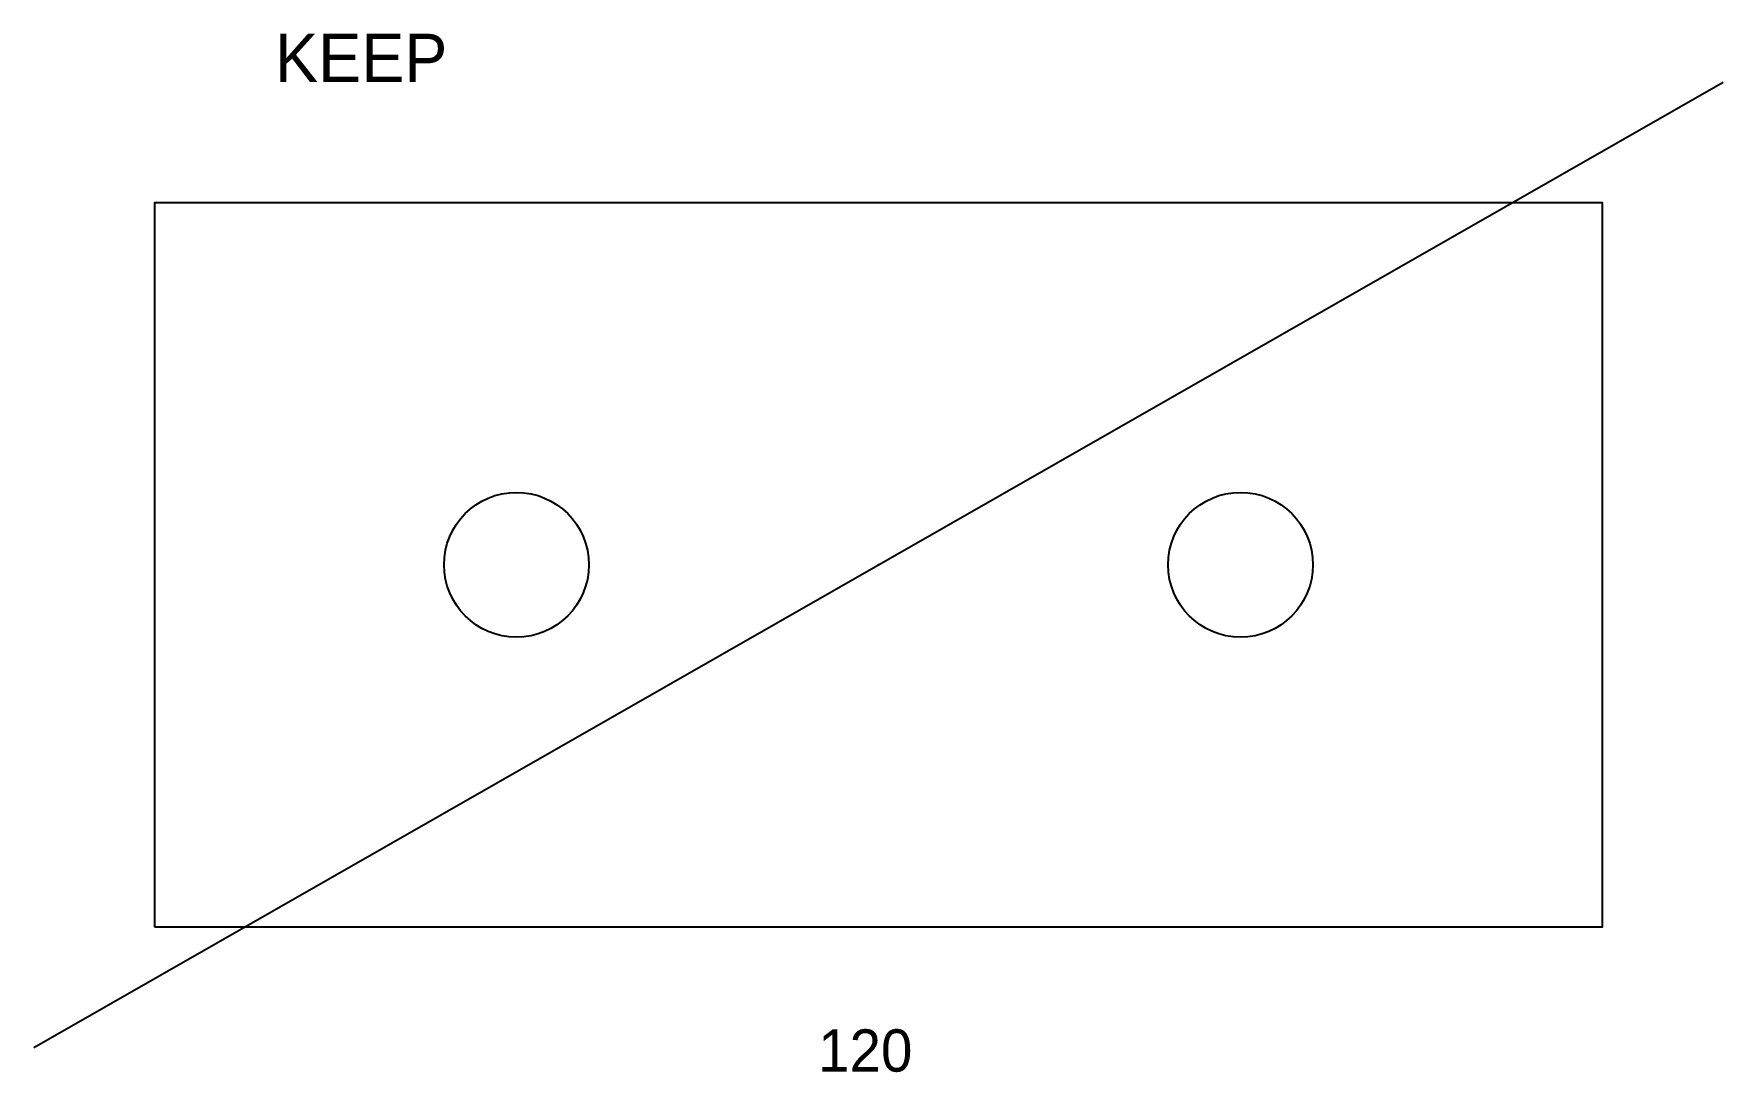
# Model space of a CAD drawing. Header units: millimetres. Extents: x -10 to 130, y -12 to 74.
import ezdxf

# ---------------------------------------------------------------- set-up
doc = ezdxf.new("R2010")
doc.units = ezdxf.units.MM
for name, color, linetype in [('DIM', 6, 'CONTINUOUS'), ('GUIDE', 8, 'CONTINUOUS'), ('HOLE', 1, 'CONTINUOUS'), ('OUTLINE', 7, 'CONTINUOUS'), ('TEXT', 2, 'CONTINUOUS')]:
    doc.layers.add(name, color=color, linetype=linetype)

msp = doc.modelspace()

# ---------------------------------------------------------------- linework, layer by layer
at = {"layer": 'GUIDE'}
msp.add_line((-10, -10), (130, 70), dxfattribs=at)
msp.add_point((60, 30), dxfattribs=at)
at = {"layer": 'HOLE'}
for centre in [(30, 30), (90, 30)]:
    msp.add_circle(centre, 6, dxfattribs=at)
at = {"layer": 'OUTLINE'}
msp.add_lwpolyline([(0, 0), (120, 0), (120, 60), (0, 60)], close=True, dxfattribs=at)

# ---------------------------------------------------------------- texts
at = {"layer": 'DIM'}
msp.add_text('120', height=3.5, dxfattribs=at).set_placement((55, -12))
at = {"layer": 'TEXT'}
msp.add_text('KEEP', height=4, dxfattribs=at).set_placement((10, 70))

doc.saveas('drawing.dxf')
